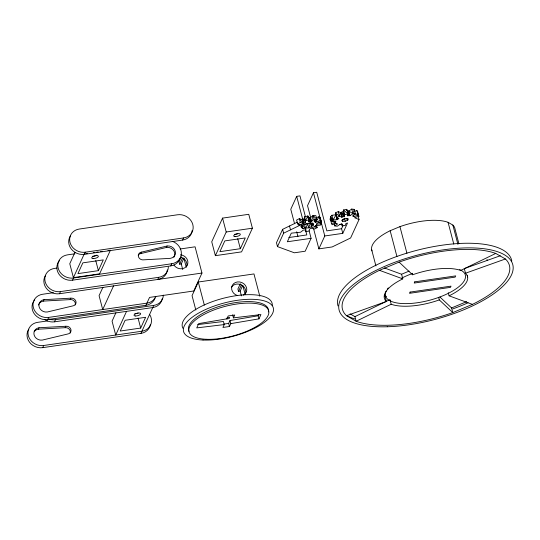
<?xml version="1.0" encoding="UTF-8"?>
<svg xmlns="http://www.w3.org/2000/svg" width="540" height="540" viewBox="0 0 540 540"><rect width="100%" height="100%" fill="white"/><g stroke="black" fill="none" stroke-linecap="round" stroke-linejoin="round"><path stroke-width="0.81" d="M347.632 215.804L347.686 211.012L348.793 211.046L352.944 213.698L355.455 214.002L354.24 209.378L351.729 209.068L348.793 211.046L348.901 215.642L347.632 215.804L348.044 213.968L346.829 209.338L343.501 209.959L343.089 211.795L344.304 216.425L341.773 217.208L339.512 216.216L335.421 212.902L338.297 211.585L340.558 212.578L342.684 216.844L341.469 212.213L343.089 211.795L344.716 214.589L344.304 216.425L341.469 212.213L340.558 212.578L339.512 216.216L336.636 217.532L338.904 218.525L337.163 219.672L333.113 219.895L331.79 221.4L330.575 216.769L331.898 215.264L336.272 214.731M307.922 217.91L309.224 217.694L311.404 221.522L313.16 215.507L316.899 219.517L314.172 219.368L311.404 221.522L308.934 221.771L309.224 217.694L310.392 217.661L313.16 215.507L315.887 215.656L316.899 219.517L314.125 221.67L315.691 222.136L320.207 220.523L321.273 221.528L316.744 223.142L316.96 223.85C316.271 228.238 308.462 226.719 309.204 230.924L305.87 231.687L305.559 230.06L306.801 234.934L288.792 237.546M311.985 222.858L311.506 226.631L308.711 227.833L302.893 228.427L301.428 227.651L301.023 226.112M358.236 216.452L359.046 219.537L350.615 237.978L332.134 246.956L318.877 248.879L324.783 235.966L342.792 233.354L347.524 223.013L345.883 223.54L345.478 225.329L342.158 225.95L342.562 224.154L339.896 224.296M346.552 210.56L346.829 209.338M347.686 211.012L348.901 215.642L350.008 215.669L352.944 213.698L354.24 209.378M343.298 218.997L342.576 221.387L345.236 221.238L347.794 220.131L348.32 218.889L346.424 218.457L343.528 219.152L341.813 220.455L342.576 221.387L342.171 219.841M310.493 222.777L308.711 227.833L307.699 223.978L310.493 222.777L311.506 226.631L313.193 225.207L313.322 223.938L311.857 223.169C308.212 222.872 304.223 223.763 301.556 226.388L301.428 227.651L301.172 226.186M38.509 305.006A6.872 6.109 24.6 0 1 43.376 301.097L44.03 299.66L70.835 298.175A4.293 3.814 24.6 0 1 75.938 301.435A4.293 3.814 24.6 0 1 72.859 305.89L47.27 312.005A6.872 6.109 24.6 0 1 39.103 306.788A6.872 6.109 24.6 0 1 44.03 299.66M34.202 331.668A6.872 6.109 24.6 0 1 38.354 329.184L39.015 327.753L65.819 326.261A4.293 3.814 24.6 0 1 70.922 329.528A4.293 3.814 24.6 0 1 67.844 333.976L42.248 340.099A6.872 6.109 24.6 0 1 34.081 334.874A6.872 6.109 24.6 0 1 39.015 327.753M75.013 252.281L69.768 263.736L73.413 277.621L99.61 273.821L110.444 250.148M34.783 299.889A12.886 11.448 24.6 0 0 34.013 313.396A12.886 11.448 24.6 0 0 47.702 319.559L48.688 317.405L146.927 303.143A12.886 11.448 24.6 0 0 155.79 296.514M45.65 275.238A12.886 11.448 24.6 0 0 46.298 288.238A12.886 11.448 24.6 0 0 59.515 293.733L60.5 291.587L158.74 277.317A12.886 11.448 24.6 0 0 168.352 267.017M73.413 277.621L84.247 253.949M59.609 260.496A12.886 11.448 24.6 0 0 58.847 274.003A12.886 11.448 24.6 0 0 72.535 280.172L73.514 278.019L171.754 263.75A12.886 11.448 24.6 0 0 181.366 253.449A12.886 11.448 24.6 0 0 172.233 241.265M70.484 235.852A12.886 11.448 24.6 0 0 71.132 248.846A12.886 11.448 24.6 0 0 84.348 254.347L85.334 252.194L183.573 237.931A12.886 11.448 24.6 0 0 192.814 224.573A12.886 11.448 24.6 0 0 177.498 214.778L79.259 229.048A12.886 11.448 24.6 0 0 70.018 242.406A12.886 11.448 24.6 0 0 85.334 252.194M28.816 329.15A12.886 11.448 24.6 0 0 29.464 342.151A12.886 11.448 24.6 0 0 42.687 347.652L43.666 345.499L141.905 331.229A12.886 11.448 24.6 0 0 149.945 314.942M44.928 319.7A12.886 11.448 24.6 0 0 54.499 321.827L55.485 319.673L153.725 305.411A12.886 11.448 24.6 0 0 163.337 295.11M43.376 301.097L70.18 299.606L70.835 298.175M38.354 329.184L65.158 327.699L65.819 326.261M98.388 270.648L103.309 259.889L82.843 262.859L77.922 273.618L98.388 270.648L95.756 260.618M102.917 287.273L99.077 295.67L102.715 309.562L113.549 285.89M138.254 255.11A4.293 3.814 24.6 0 1 140.852 253.557L141.514 252.126L167.103 246.004A6.872 6.109 24.6 0 1 175.271 251.228A6.872 6.109 24.6 0 1 170.343 258.35L143.539 259.841A4.293 3.814 24.6 0 1 138.429 256.574A4.293 3.814 24.6 0 1 141.514 252.126M115.911 312.748L112.07 321.145L115.709 335.036L126.542 311.364M140.852 253.557L166.442 247.442L167.103 246.004M47.702 319.559L145.942 305.296L149.553 297.405L193.759 290.986L201.967 273.051L195.082 246.814L180.124 248.987M158.74 277.317L157.754 279.47A12.886 11.448 24.6 0 0 167.326 269.926M140.684 328.064L145.604 317.304L125.138 320.274L120.218 331.034L140.684 328.064L138.051 318.033M72.535 280.172L170.775 265.903L171.754 263.75M84.348 254.347L182.588 240.077L183.573 237.931M42.687 347.652L140.927 333.382L153.725 305.411M181.319 256.851L179.024 261.873L179.631 264.188L181.265 263.952L183.89 258.208L182.257 258.451L179.631 264.188M222.561 218.113L211.734 241.785L215.379 255.67L241.576 251.87L252.403 228.197L248.758 214.306L222.561 218.113L226.206 231.998L215.379 255.67M259.808 296.237L253.962 273.935L198.288 282.022L192.051 295.65L195.831 310.055M240.347 248.697L245.275 237.938L224.809 240.907L219.881 251.667L240.347 248.697L237.715 238.667M240.199 283.973L237.897 288.995L238.505 291.303L240.145 291.067L242.771 285.329L244.998 293.821M238.505 291.303L241.13 285.566L240.725 284.026M197.6 324.614L223.445 321.489L224.249 324.574L222.939 327.449L229.487 326.498L230.803 323.629L229.993 320.537L258.154 315.779L258.809 314.348M229.487 326.498L228.677 323.406L229.993 320.537M230.803 323.629L258.964 318.863L260.935 314.564L233.429 317.885L234.738 315.016L228.191 315.968L226.874 318.836L198.713 323.595L196.742 327.901L224.249 324.574M305.525 217.094L299.957 195.878L296.683 196.351L290.776 209.263L294.57 223.729M297.418 222.143L282.616 229.338L276.473 242.75L277.486 246.611L294.374 252.794L305.181 251.228L311.087 238.316L309.163 230.972M277.486 246.611L283.628 233.192L282.616 229.338M342.927 225.767L341.577 228.724L326.842 230.864L316.724 192.281L313.45 192.76L307.537 205.673L310.75 217.897M302.407 225.126L305.559 228.488L307.699 223.978L303.21 224.6M305.593 222.534L304.58 218.68L302.987 219.159L304 223.013L304.526 216.81L307.868 216.047L305.539 220.664L305.593 222.534L283.628 233.192M330.575 216.769L333.113 219.895L335.947 215.048L337.487 219.362L336.474 215.507M315.212 220.766L315.691 222.136L319.194 216.662L320.267 217.667L321.273 221.528L319.194 216.662L316.184 217.742M334.139 223.594L334.746 225.909L337.608 223.992L336.035 223.236M340.132 224.282L337.257 226.22L334.746 225.909M355.455 214.002L352.512 215.98L353.849 216.554L358.175 215.204L358.911 216.317L354.51 217.694L359.046 219.537M297.608 223.925L300.287 222.541L303.136 223.405L302.987 219.159L302.123 219.55L299.275 218.68L296.595 220.07L297.608 223.925L300.463 224.795M354.922 316.636L389.968 299.606L391.183 304.236L356.137 321.266L346.478 315.704A86.299 32.049 -14.7 0 1 379.451 270.317L399.101 262.116A86.299 32.049 -14.7 0 1 495.747 253.429L505.4 258.991A86.299 32.049 -14.7 0 1 472.433 304.378L452.783 312.579A86.299 32.049 -14.7 0 1 356.137 321.266L354.922 316.636L350.096 313.855M495.747 253.429L460.701 270.459A42.971 15.957 -14.7 0 0 412.574 274.786L399.101 262.116M372.019 250.918A42.971 15.957 -14.7 0 1 390.157 230.722L399.944 226.638A42.971 15.957 -14.7 0 1 448.065 222.311L452.871 225.079A42.971 15.957 -14.7 0 1 454.984 228.812L458.838 243.506M384.46 267.968L401.578 274.239L409.104 271.1M385.162 296.838L386.512 296.278M439.925 297.007L451.568 307.949L466.682 301.644M500.276 255.757L464.292 268.596L465.507 273.226A42.971 15.957 -14.7 0 1 449.091 295.826L472.433 304.378M346.478 315.704L386.377 301.469A42.971 15.957 -14.7 0 1 402.793 278.87L401.578 274.239M465.507 273.226L505.4 258.991M331.499 218.525L330.075 218.97L332.026 224.714L336.319 223.378M354.8 211.248L356.96 210.573L358.911 216.317M331.29 223.601L335.563 222.264L335.853 221.177L331.79 221.4M307.901 217.289L307.868 216.047L308.88 219.901L305.539 220.664L304.526 216.81M74.939 253.78L67.446 254.867A12.886 11.448 24.6 0 0 58.199 268.225A12.886 11.448 24.6 0 0 73.514 278.019M226.206 231.998L252.403 228.197M85.88 253.712L87.52 253.476M93.251 252.646L94.885 252.403M96.525 252.167L98.165 251.93M100.616 251.573L102.256 251.336M107.987 250.506L109.627 250.263M299.153 225.653L298.748 224.107M56.93 268.076L54.432 268.434A12.886 11.448 24.6 0 0 45.184 281.792A12.886 11.448 24.6 0 0 60.5 291.587M311.087 238.316L287.348 241.765L291.29 233.152L300.578 232.227L303.291 230.107L306.059 229.831M53.433 292.687L42.613 294.26A12.886 11.448 24.6 0 0 33.372 307.618A12.886 11.448 24.6 0 0 48.688 317.405M59.515 293.733L201.967 273.051M47.588 320.902L37.598 322.353A12.886 11.448 24.6 0 0 28.35 335.704A12.886 11.448 24.6 0 0 43.666 345.499M54.499 321.827L152.739 307.564A12.886 11.448 24.6 0 0 162.209 298.769M223.769 324.122L228.677 323.406M316.811 224.154L321.341 223.695L320.733 221.38M315.799 225.632L320.348 225.167L321.341 223.695L318.566 221.994M314.327 226.814L317.135 227.664L316.535 225.349M311.634 228.191L314.462 229.048L317.135 227.664L315.225 225.308M379.451 270.317L402.793 278.87M354.713 213.151L358.175 215.204L357.696 211.687M332.134 220.205L330.075 218.97L330.811 220.084M333.504 221.029L335.563 222.264M346.181 218.619L347.794 220.131L347.389 218.585M438.696 297.594L439.304 299.909L452.783 312.579L451.568 307.949M314.543 220.523L315.259 221.873L314.854 220.334M301.435 225.997L302.454 228.197L301.631 225.099M301.914 225.693L302.893 228.427L302.083 225.335M487.013 259.517L487.256 260.449M467.188 275.332L467.62 276.959M452.871 225.079L457.947 244.424M448.065 222.311L453.776 244.073M448.281 292.741L449.091 295.826M399.944 226.638L406.924 253.233M412.169 273.24L412.574 274.786M390.157 230.722L396.927 256.507M384.521 294.394L386.377 301.469M371.635 249.588L375.914 265.91M356.96 210.573L358.175 215.204M353.444 215.008L353.849 216.554M351.729 209.068L352.944 213.698M348.793 211.046L350.008 215.669M344.432 218.153L345.236 221.238M340.558 212.578L341.773 217.208M341.55 223.634L342.158 225.95M338.297 211.585L339.512 216.216M341.577 228.724L342.792 233.354M335.421 212.902L337.163 219.672M331.898 215.264L333.113 219.895M313.45 192.76L324.783 235.966M319.194 216.662L320.207 220.523M315.083 219.821L315.691 222.136M313.16 215.507L314.172 219.368M312.788 223.661L313.193 225.207L312.815 223.007M313.531 228.494L318.877 248.879M310.392 217.661L311.404 221.522M309.224 217.694L310.237 221.549M308.529 220.226L308.934 221.771L308.88 219.901M304.547 224.633L305.559 228.488M296.683 196.351L302.798 219.659M302.123 219.55L303.136 223.405L299.275 218.68L300.287 222.541M296.676 231.768L297.945 236.594M289.494 225.997L290.507 229.851M258.154 315.779L258.964 318.863M240.145 291.067L241.407 295.893M232.619 314.8L233.429 317.885M198.288 282.022L204.35 305.12M183.89 258.208L186.118 266.699M181.265 263.952L182.743 269.575M307.868 216.047L308.934 221.771M305.816 229.858L305.87 231.687M459.614 269.602A41.236 15.316 -14.7 0 1 432.486 299.437A41.236 15.316 -14.7 0 1 386.161 291.202M387.288 289.244A41.236 15.316 -14.7 0 1 388.314 287.901M401.686 278.134A41.236 15.316 -14.7 0 1 412.627 273.443M439.304 299.909A42.971 15.957 -14.7 0 1 391.183 304.236M468.072 302.778A89.768 33.338 -14.7 0 1 452.642 308.961M354.875 318.917A89.768 33.338 -14.7 0 1 346.424 315.387M338.026 305.951A89.768 33.338 -14.7 0 1 417.089 250.256A89.768 33.338 -14.7 0 1 511.785 261.023M237.796 233.685A3.436 1.276 -14.7 0 1 234.468 234.306M173.934 265.039A7.736 6.872 24.6 0 0 180.684 268.799L182.635 268.63A7.736 6.872 24.6 0 0 187.893 262.062L187.535 260.233A7.736 6.872 24.6 0 0 180.603 254.806M180.927 257.222A7.736 6.872 24.6 0 1 186.55 262.386L186.907 264.215A7.736 6.872 24.6 0 1 186.354 267.158M155.061 297.965A12.886 11.448 24.6 0 1 145.942 305.296M70.18 299.606A4.293 3.814 24.6 0 1 75.242 304.877M150.397 324.594A12.886 11.448 24.6 0 1 140.927 333.382M65.158 327.699A4.293 3.814 24.6 0 1 70.227 332.971M138.132 313.051A3.436 1.276 -14.7 0 1 134.804 313.673M55.485 319.673A12.886 11.448 24.6 0 1 48.938 319.019M192.159 230.533A12.886 11.448 24.6 0 1 182.588 240.077M96.944 255.062A3.436 1.276 -14.7 0 1 92.509 256.257M179.888 258.572A12.886 11.448 24.6 0 1 170.775 265.903M166.442 247.442A6.872 6.109 24.6 0 1 173.495 250.371A6.872 6.109 24.6 0 1 173.84 257.303M227.104 317.804A1.721 0.641 -14.7 0 1 229.493 317.5A1.721 0.641 -14.7 0 1 228.697 318.6A1.721 0.641 -14.7 0 1 226.449 318.708M182.912 328.273A46.393 17.226 -14.7 0 1 223.736 298.168A46.393 17.226 -14.7 0 1 272.281 305.525M189.095 331.425A41.195 15.296 -14.7 0 1 226.206 304.472A41.195 15.296 -14.7 0 1 268.353 311.931M243.297 295.117A7.736 6.872 24.6 0 0 246.767 289.184L246.416 287.354A7.736 6.872 24.6 0 0 233.564 283.73A7.736 6.872 24.6 0 0 237.587 295.603M231.451 287.293A7.736 6.872 24.6 0 1 238.822 284.128A7.736 6.872 24.6 0 1 245.43 289.507L245.781 291.337A7.736 6.872 24.6 0 1 245.228 294.273M410.083 292.093L409.523 293.315L450.455 287.368L451.015 286.153L410.083 292.093M414.774 281.833L414.221 283.055L455.152 277.115L455.706 275.893L414.774 281.833M348.044 213.968L344.716 214.589L343.501 209.959L348.044 213.968M387.241 326.761A89.768 33.338 -14.7 0 0 513 265.653A89.768 33.338 -14.7 0 0 377.582 269.635A89.768 33.338 -14.7 0 0 387.241 326.761M235.076 236.621A3.436 1.276 -14.7 0 0 240.334 234.495A3.436 1.276 -14.7 0 0 235.616 234.239A3.436 1.276 -14.7 0 0 235.076 236.621M135.412 315.988A3.436 1.276 -14.7 0 0 140.67 313.862A3.436 1.276 -14.7 0 0 135.952 313.605A3.436 1.276 -14.7 0 0 135.412 315.988M93.116 258.572A3.436 1.276 -14.7 0 0 98.375 256.446A3.436 1.276 -14.7 0 0 93.65 256.19A3.436 1.276 -14.7 0 0 93.116 258.572M203.02 340.025A46.393 17.226 -14.7 0 0 273.395 310.952A46.393 17.226 -14.7 0 0 208.892 308.09A46.393 17.226 -14.7 0 0 203.02 340.025M206.273 339.289A41.195 15.296 -14.7 0 0 268.758 313.47A41.195 15.296 -14.7 0 0 211.484 310.932A41.195 15.296 -14.7 0 0 206.273 339.289"/></g></svg>
